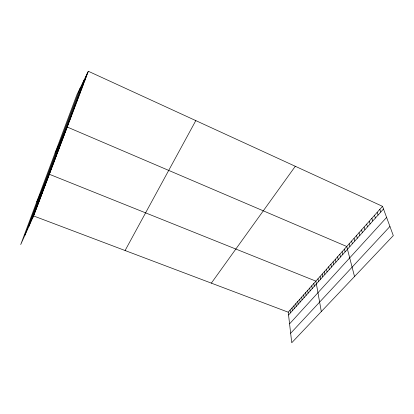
<?xml version="1.0" encoding="UTF-8"?>
<svg xmlns="http://www.w3.org/2000/svg" width="414" height="414" viewBox="0 0 414 414"><rect width="100%" height="100%" fill="white"/><g stroke="black" fill="none" stroke-linecap="round" stroke-linejoin="round"><path stroke-width="0.62" d="M24.721 235.664L80.492 87.364M28.706 226.815L84.032 80.099M32.427 218.556L87.302 73.371M88.332 71.26L76.89 94.77L20.7 244.596L33.601 215.948L88.332 71.26L382.526 206.338L393.3 235.613L291.751 342.74L288.232 312.197L382.526 206.338M35.651 210.027L36.82 207.435M34.569 212.894L35.739 210.296M33.493 215.741L34.667 213.132M40.08 198.311L41.245 195.744M38.957 201.276L40.122 198.71M37.845 204.221L39.014 201.644M36.742 207.14L37.912 204.552M44.665 186.176L45.819 183.645M43.506 189.25L44.66 186.709M42.352 192.298L43.511 189.747M41.209 195.315L42.373 192.758M36.711 201.897L49.364 174.278L315.892 281.142L321.311 311.556M47.02 179.945L48.174 177.43M45.84 183.076L46.994 180.551M51.859 167.142L53.002 164.663M50.632 170.387L51.776 167.898M49.421 173.601L50.565 171.101M55.611 157.227L56.739 154.779M54.348 160.565L55.481 158.107M53.101 163.866L54.234 161.398M58.167 150.463L59.29 148.036M56.884 153.863L58.012 151.426M62.09 140.077L63.207 137.686M60.77 143.57L61.888 141.169M59.461 147.032L60.584 144.621M64.77 132.987L65.878 130.622M63.425 136.548L64.537 134.172M67.544 125.649L68.646 123.31M55.031 153.051L67.234 127.036L346.756 246.496L354.519 276.521M70.416 118.052L71.508 115.744M68.972 121.866L70.069 119.542M73.345 110.3L74.427 108.023M71.876 114.197L72.957 111.904M74.836 106.362L75.912 104.105M77.858 98.372L78.919 96.146M76.336 102.387L77.408 100.147M79.39 94.314L80.451 92.105M82.505 86.071L83.556 83.897M80.937 90.211L81.993 88.022M84.089 81.884L85.129 79.726M85.688 77.651L86.723 75.514M125.09 250.527L195.812 120.609M211.342 283.135L295.301 166.288M288.553 315.002L383.504 208.998M289.572 323.846L386.609 217.428M290.659 333.27L389.936 226.468M33.601 215.948L288.232 312.197M379.819 209.375L380.776 212.046M377.138 212.387L378.075 215.057M374.484 215.368L375.4 218.049M371.85 218.323L372.745 221.009M369.241 221.252L370.116 223.948M366.654 224.155L367.513 226.856M364.092 227.032L364.925 229.739M361.551 229.889L362.369 232.596M359.031 232.715L359.828 235.431M356.532 235.519L357.313 238.241M354.058 238.298L354.819 241.026M351.605 241.057L352.345 243.784M349.168 243.789L349.892 246.521M344.432 249.104L345.126 251.847M342.13 251.691L342.808 254.434M339.847 254.253L340.505 257.006M337.581 256.799L338.222 259.552M335.33 259.319L335.961 262.078M333.104 261.824L333.715 264.587M330.889 264.308L331.49 267.071M328.695 266.771L329.28 269.54M326.522 269.214L327.086 271.982M324.359 271.636L324.912 274.41M322.221 274.042L322.754 276.816M320.094 276.428L320.617 279.207M317.983 278.793L318.495 281.577M313.817 283.476L314.298 286.26M311.758 285.784L312.228 288.574M309.713 288.082L310.169 290.871M307.685 290.359L308.13 293.148M305.672 292.615L306.101 295.41M303.674 294.861L304.093 297.656M301.692 297.086L302.101 299.881M299.726 299.291L300.119 302.091M297.775 301.485L298.158 304.285M295.839 303.659L296.207 306.458M293.914 305.817L294.271 308.621M292.005 307.959L292.351 310.764M290.111 310.086L290.447 312.891"/></g></svg>
